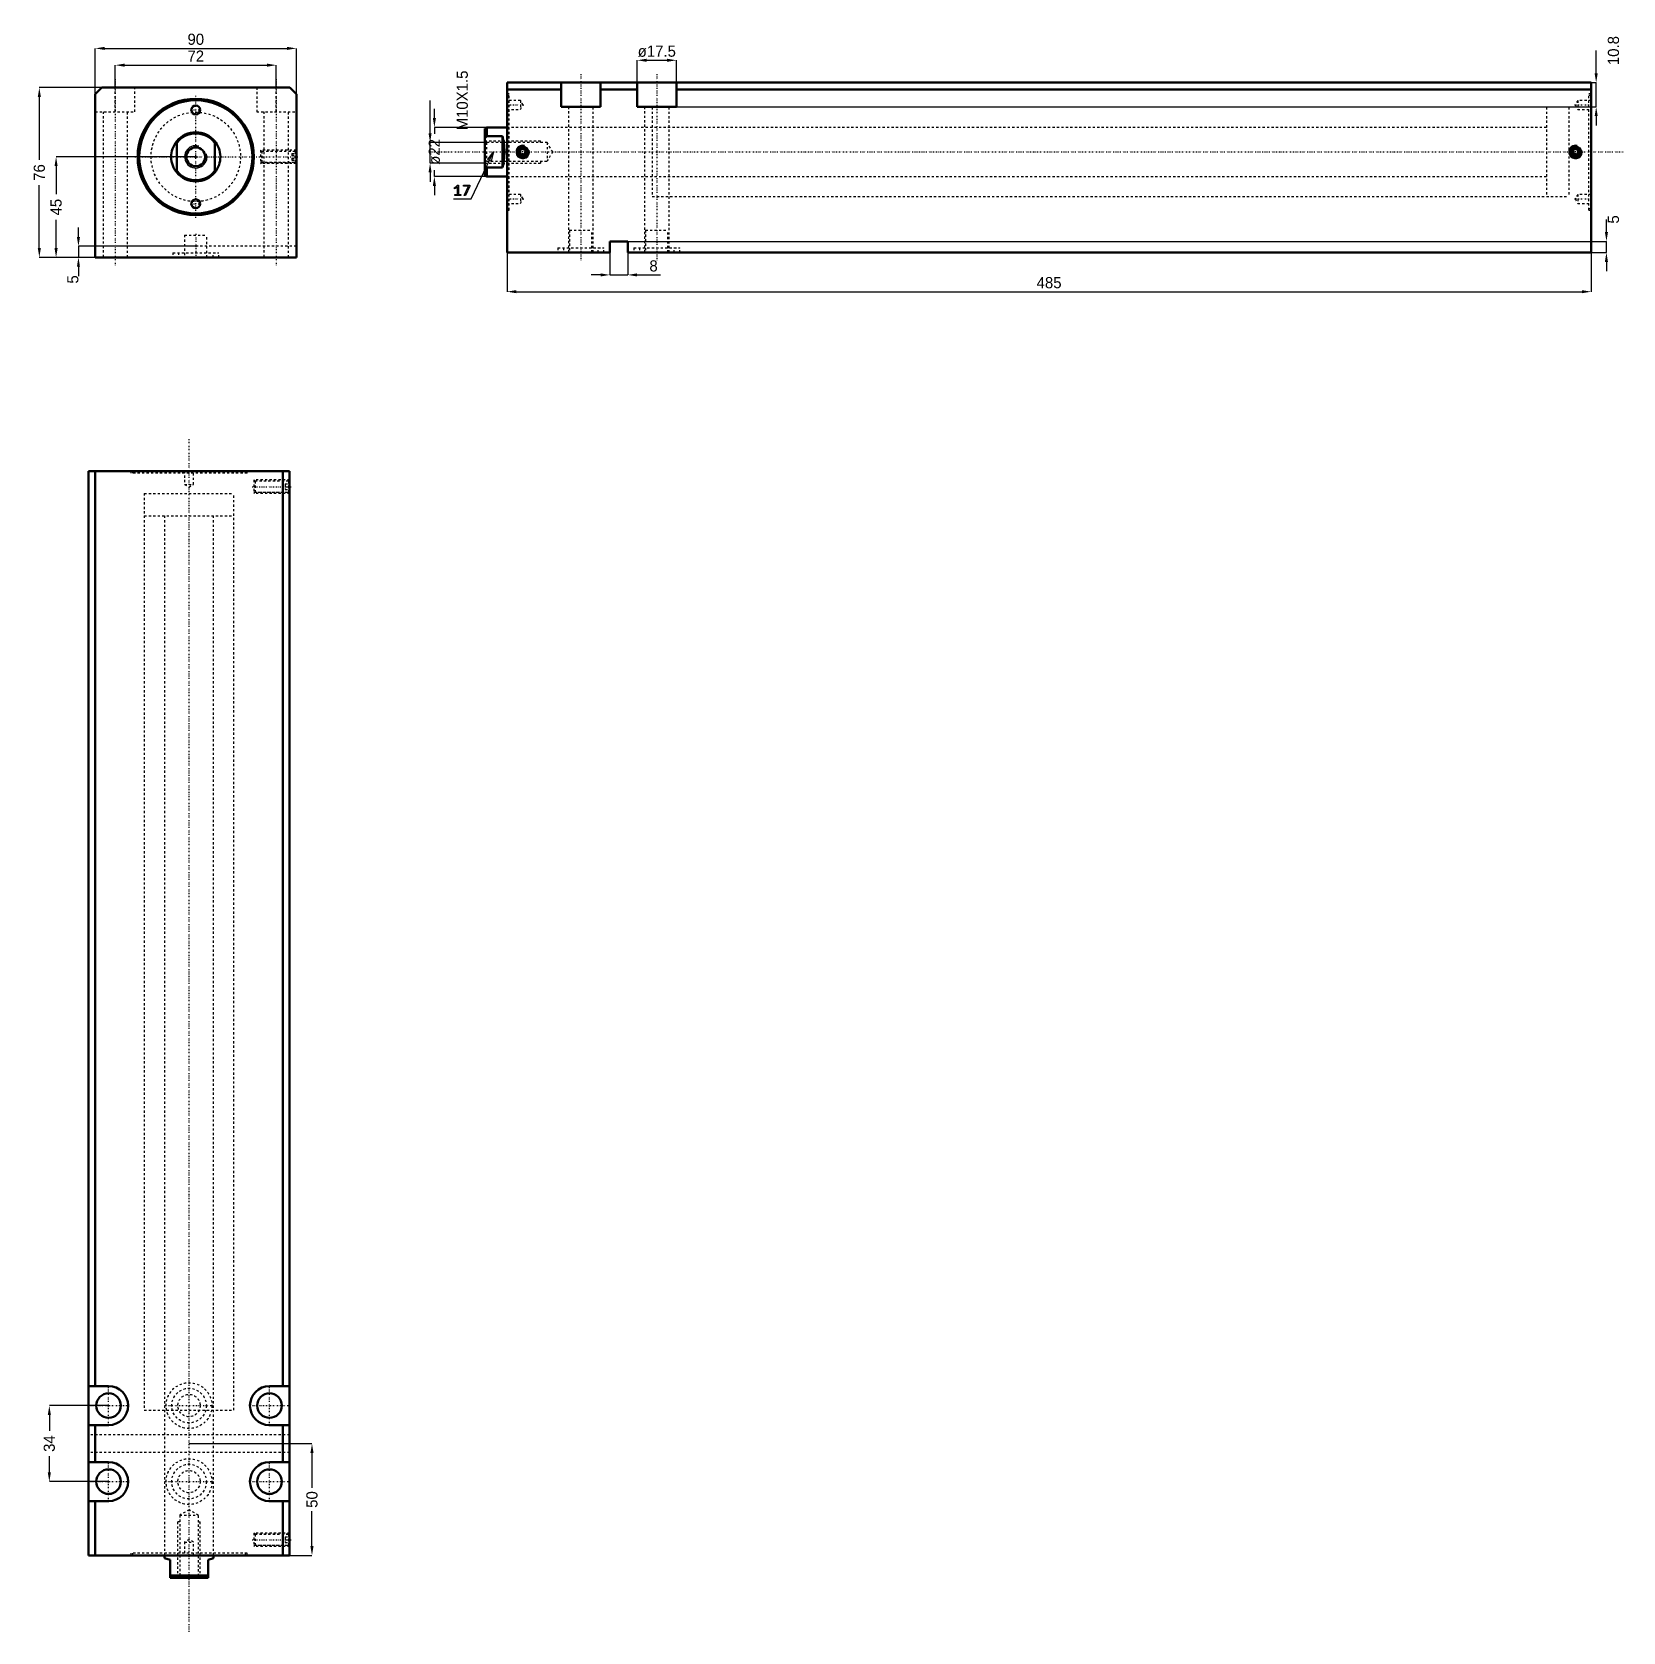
# Model space of a CAD drawing. Header units: millimetres. Extents: x -73 to 638, y -660 to 56.
import ezdxf

# ---------------------------------------------------------------- set-up
doc = ezdxf.new("R2010")
doc.units = ezdxf.units.MM
doc.linetypes.add('Center', pattern=[1.5, 0.45, -0.5, 0.05, -0.5])
doc.linetypes.add('Dashed', pattern=[2, 1, -1])
for name, color, linetype, lineweight in [('2d ConnectionPoints', 7, 'Continuous', 50), ('AM_0', 7, 'Continuous', 50), ('AM_5', 3, 'Continuous', 25), ('AM_7', 7, 'Center', 25), ('AM_9', 6, 'Dashed', 25)]:
    doc.layers.add(name, color=color, linetype=linetype, lineweight=lineweight)
doc.dimstyles.new('ISO-25', dxfattribs={"dimtxt": 2.5, "dimasz": 2.5, "dimexe": 1.25, "dimexo": 0.625, "dimtad": 1, "dimtxsty": 'Standard', "dimcen": 2.5, "dimadec": 0, "dimazin": 0, "dimtfac": 1, "dimtmove": 0, "dimatfit": 3, "dimfxl": 0, "dimarcsym": 0})

# ---------------------------------------------------------------- blocks, each defined once
blk = doc.blocks.new('1_JECX_MF_INLA_40_400_0_rod__0_in_JECX_MF_160_INLA_40_400_0__0')
at = {"layer": 'AM_0'}
for p, q in [((-8.5, -6.98), (-8.5, 6.98)), ((8.5, 6.98), (8.5, -6.98))]:
    blk.add_line(p, q, dxfattribs=at)
for points in [[(-8.5, 6.98), (-9.08, 6.21), (-9.58, 5.4), (-10.02, 4.54), (-10.38, 3.65), (-10.65, 2.74), (-10.85, 1.8), (-10.97, 0.84), (-11, -0.12), (-10.95, -1.07), (-10.81, -2.02), (-10.59, -2.96), (-10.3, -3.87), (-9.92, -4.75), (-9.47, -5.6), (-8.94, -6.4), (-8.5, -6.98)], [(8.5, -6.98), (9.08, -6.21), (9.58, -5.4), (10.02, -4.54), (10.38, -3.65), (10.65, -2.74), (10.85, -1.8), (10.97, -0.84), (11, 0.12), (10.95, 1.07), (10.81, 2.02), (10.59, 2.96), (10.3, 3.87), (9.92, 4.75), (9.47, 5.6), (8.94, 6.4), (8.5, 6.98)]]:
    blk.add_lwpolyline(points, dxfattribs=at)
blk.add_circle((0, 0), 4.19, dxfattribs=at)
for radius, start, end in [(11, 39.40057, 140.59943), (10.5, 35.95057, 144.04943), (10.5, 215.95057, 324.04943), (11, 219.40057, 320.59943)]:
    blk.add_arc((0, 0), radius, start, end, dxfattribs=at)
at = {"layer": 'AM_5'}
blk.add_arc((0, 0), 5, 75, 15, dxfattribs=at)
blk = doc.blocks.new('2_JECX_MF_EXLA_40_400_0_body__0_in_JECX_MF_160_INLA_40_400_0__0')
at = {"layer": 'AM_0'}
for p, q in [((-42, 31), (-45, 28)), ((42, 31), (-42, 31)), ((45, 28), (42, 31)), ((-45, 28), (-45, -45)), ((45, -45), (45, 28)), ((-45, -45), (45, -45))]:
    blk.add_line(p, q, dxfattribs=at)
for centre, radius in [((0, 0), 26), ((0, 0), 25.3), ((0, 21), 2), ((0, -21), 2)]:
    blk.add_circle(centre, radius, dxfattribs=at)
at = {"layer": 'AM_5', "linetype": 'Dashed'}
for p, q in [((45, 3), (29, 3)), ((45, -3), (29, -3))]:
    blk.add_line(p, q, dxfattribs=at)
at = {"layer": 'AM_7'}
for p, q in [((-36, 34.8), (-36, -48.8)), ((36, 34.8), (36, -48.8)), ((0, -27.3), (0, 27.3)), ((-2.1, 21), (2.1, 21)), ((-27.3, 0), (27.3, 0)), ((28.2, 0), (45.8, 0)), ((-2.1, -21), (2.1, -21)), ((0, -34.5), (0, -45.5))]:
    blk.add_line(p, q, dxfattribs=at)
at = {"layer": 'AM_9'}
for p, q in [((-36, 20.2), (-36, 31)), ((-27.25, 20.2), (-27.25, 31)), ((27.25, 31), (27.25, 20.2)), ((36, 20.2), (36, 31)), ((-45, 20.2), (-27.25, 20.2)), ((-41.5, 20.2), (-41.5, -45)), ((-30.5, -45), (-30.5, 20.2)), ((27.25, 20.2), (45, 20.2)), ((30.5, 20.2), (30.5, -45)), ((41.5, -45), (41.5, 20.2)), ((29.54, 2.46), (29, 3)), ((29, 3), (29, -3)), ((44.5, 2.4), (29, 2.4)), ((44.46, 2.46), (29.54, 2.46)), ((29.54, 2.46), (29.54, -2.46)), ((43, 1.44), (45, 1.44)), ((43, 1.44), (43, -1.44)), ((43, 0.72), (45, 0.72)), ((45, 3), (44.46, 2.46)), ((44.46, 2.46), (44.46, -2.46)), ((45, 1.9), (44.5, 2.4)), ((44.5, 2.4), (44.5, -2.4)), ((29, -2.4), (44.5, -2.4)), ((29, -3), (29.54, -2.46)), ((29.54, -2.46), (44.46, -2.46)), ((43, -0.72), (45, -0.72)), ((43, -1.44), (45, -1.44)), ((44.46, -2.46), (45, -3)), ((44.5, -2.4), (45, -1.9)), ((-5, -35), (5, -35)), ((-5, -35), (-5, -45)), ((5, -45), (5, -35)), ((45, -40), (-45, -40)), ((-10.25, -42.9), (10.25, -42.9)), ((-10.25, -42.9), (-10.25, -45)), ((-7.75, -42.9), (-7.75, -45)), ((7.75, -45), (7.75, -42.9)), ((10.25, -45), (10.25, -42.9))]:
    blk.add_line(p, q, dxfattribs=at)
blk.add_circle((0, 0), 20, dxfattribs=at)
blk = doc.blocks.new('*D3')
at = {"layer": 'AM_5', "color": 0, "lineweight": -2}
for p, q in [((-45, 28), (-45, 48.5)), ((-40.83, 48.5), (40.83, 48.5)), ((45, 28), (45, 48.5))]:
    blk.add_line(p, q, dxfattribs=at)
at = {"layer": 'AM_5', "color": 0}
for points in [[(-40.83, 49.19), (-40.83, 47.81), (-45, 48.5)], [(40.83, 47.81), (40.83, 49.19), (45, 48.5)]]:
    blk.add_solid(points, dxfattribs=at)
at = {"layer": 'Defpoints', "color": 0}
for p in [(45, 48.5), (-45, 28), (45, 28)]:
    blk.add_point(p, dxfattribs=at)
at = {"layer": 'AM_5', "color": 0, "insert": (0, 52.55), "char_height": 5, "attachment_point": 5}
blk.add_mtext('90', dxfattribs=at)
blk = doc.blocks.new('*D4')
at = {"layer": 'AM_5', "color": 0, "lineweight": -2}
for p, q in [((-36, 31), (-36, 41)), ((-31.83, 41), (31.83, 41)), ((36, 31), (36, 41))]:
    blk.add_line(p, q, dxfattribs=at)
at = {"layer": 'AM_5', "color": 0}
for points in [[(-31.83, 41.69), (-31.83, 40.31), (-36, 41)], [(31.83, 40.31), (31.83, 41.69), (36, 41)]]:
    blk.add_solid(points, dxfattribs=at)
at = {"layer": 'Defpoints', "color": 0}
for p in [(36, 41), (-36, 31), (36, 31)]:
    blk.add_point(p, dxfattribs=at)
at = {"layer": 'AM_5', "color": 0, "insert": (0, 45.05), "char_height": 5, "attachment_point": 5}
blk.add_mtext('72', dxfattribs=at)
blk = doc.blocks.new('*D5')
at = {"layer": 'AM_5', "color": 0, "lineweight": -2}
for p, q in [((-42, 31), (-70, 31)), ((-70, 26.83), (-70, -1.31)), ((-70, -40.83), (-70, -12.69)), ((-45, -45), (-70, -45))]:
    blk.add_line(p, q, dxfattribs=at)
at = {"layer": 'AM_5', "color": 0}
for points in [[(-69.31, 26.83), (-70.69, 26.83), (-70, 31)], [(-70.69, -40.83), (-69.31, -40.83), (-70, -45)]]:
    blk.add_solid(points, dxfattribs=at)
at = {"layer": 'Defpoints', "color": 0}
for p in [(-42, 31), (-70, -45), (-45, -45)]:
    blk.add_point(p, dxfattribs=at)
at = {"layer": 'AM_5', "color": 0, "insert": (-70, -7), "char_height": 5, "attachment_point": 5, "rotation": 90}
blk.add_mtext('76', dxfattribs=at)
blk = doc.blocks.new('*D6')
at = {"layer": 'AM_5', "color": 0, "lineweight": -2}
for p, q in [((0, 0), (-62.5, 0)), ((-62.5, -4.17), (-62.5, -16.75)), ((-62.5, -40.83), (-62.5, -28.25)), ((-45, -45), (-62.5, -45))]:
    blk.add_line(p, q, dxfattribs=at)
at = {"layer": 'AM_5', "color": 0}
for points in [[(-61.81, -4.17), (-63.19, -4.17), (-62.5, 0)], [(-63.19, -40.83), (-61.81, -40.83), (-62.5, -45)]]:
    blk.add_solid(points, dxfattribs=at)
at = {"layer": 'Defpoints', "color": 0}
for p in [(0, 0), (-62.5, -45), (-45, -45)]:
    blk.add_point(p, dxfattribs=at)
at = {"layer": 'AM_5', "color": 0, "insert": (-62.5, -22.5), "char_height": 5, "attachment_point": 5, "rotation": 90}
blk.add_mtext('45', dxfattribs=at)
blk = doc.blocks.new('*D7')
at = {"layer": 'AM_5', "color": 0, "lineweight": -2}
for p, q in [((-52.5, -35.83), (-52.5, -31.67)), ((0, -40), (-52.5, -40)), ((-52.5, -40), (-52.5, -45)), ((-45, -45), (-52.5, -45)), ((-52.5, -49.17), (-52.5, -53.33))]:
    blk.add_line(p, q, dxfattribs=at)
at = {"layer": 'AM_5', "color": 0}
for points in [[(-53.19, -35.83), (-51.81, -35.83), (-52.5, -40)], [(-51.81, -49.17), (-53.19, -49.17), (-52.5, -45)]]:
    blk.add_solid(points, dxfattribs=at)
at = {"layer": 'Defpoints', "color": 0}
for p in [(0, -40), (-52.5, -45), (-45, -45)]:
    blk.add_point(p, dxfattribs=at)
at = {"layer": 'AM_5', "color": 0, "insert": (-55, -54.83), "char_height": 5, "attachment_point": 5, "rotation": 90}
blk.add_mtext('5', dxfattribs=at)
blk = doc.blocks.new('1_JECX_MF_INLA_40_400_0_rod__0_in_JECX_MF_160_INLA_40_400_0__4')
at = {"layer": 'AM_0'}
for p, q in [((-11, 0), (-11, -1.19)), ((11, -1.19), (11, 0)), ((-8.5, -2), (-11, -1.19)), ((-8.5, -10), (-8.5, -2)), ((11, -1.19), (8.5, -2)), ((8.5, -2), (8.5, -10)), ((-8.5, -9), (8.5, -9)), ((-8.5, -10), (8.5, -10))]:
    blk.add_line(p, q, dxfattribs=at)
at = {"layer": 'AM_5', "linetype": 'Dashed'}
for p, q in [((-5, -10), (-5, 15)), ((-4.19, 15), (-5, 15)), ((4.19, 15), (5, 15)), ((5, -10), (5, 15))]:
    blk.add_line(p, q, dxfattribs=at)
at = {"layer": 'AM_7'}
blk.add_line((0, -34.25), (0, 499.25), dxfattribs=at)
at = {"layer": 'AM_9'}
for p, q in [((-20, 475), (20, 475)), ((-20, 475), (-20, 465)), ((20, 465), (20, 475)), ((-20, 465), (20, 465)), ((-11, 465), (-11, 0)), ((11, 0), (11, 465)), ((0, 20.42), (-4.19, 18)), ((-4.19, 18), (4.19, 18)), ((-4.19, 18), (-4.19, -9.19)), ((4.19, 18), (0, 20.42)), ((4.19, -9.19), (4.19, 18)), ((-4.19, -9.19), (-5, -10)), ((-4.19, -9.19), (4.19, -9.19)), ((5, -10), (4.19, -9.19))]:
    blk.add_line(p, q, dxfattribs=at)
blk = doc.blocks.new('2_JECX_MF_EXLA_40_400_0_body__0_in_JECX_MF_160_INLA_40_400_0__4')
at = {"layer": 'AM_0'}
for p, q in [((45, 485), (-45, 485)), ((-45, 485), (-45, 0)), ((-42, 485), (-42, 75.75)), ((42, 485), (42, 75.75)), ((45, 485), (45, 0)), ((-36, 75.75), (-45, 75.75)), ((45, 75.75), (36, 75.75)), ((-45, 58.25), (-36, 58.25)), ((-42, 58.25), (-42, 41.75)), ((36, 58.25), (45, 58.25)), ((42, 58.25), (42, 41.75)), ((-36, 41.75), (-45, 41.75)), ((45, 41.75), (36, 41.75)), ((-45, 24.25), (-36, 24.25)), ((-42, 24.25), (-42, 0)), ((36, 24.25), (45, 24.25)), ((42, 24.25), (42, 0)), ((45, 0), (-45, 0))]:
    blk.add_line(p, q, dxfattribs=at)
for centre in [(-36, 67), (36, 67), (-36, 33), (36, 33)]:
    blk.add_circle(centre, 5.5, dxfattribs=at)
for centre, start, end in [((-36, 67), 270, 90), ((36, 67), 90, 270), ((-36, 33), 270, 90), ((36, 33), 90, 270)]:
    blk.add_arc(centre, 8.75, start, end, dxfattribs=at)
at = {"layer": 'AM_5', "linetype": 'Dashed'}
for p, q in [((45, 481), (29, 481)), ((45, 475), (29, 475)), ((45, 10), (29, 10)), ((45, 4), (29, 4))]:
    blk.add_line(p, q, dxfattribs=at)
at = {"layer": 'AM_7'}
for p, q in [((28.2, 478), (45.8, 478)), ((-36, 57.8125), (-36, 76.1875)), ((36, 57.8125), (36, 76.1875)), ((-45.1875, 67), (-26.8125, 67)), ((-10.7625, 67), (10.7625, 67)), ((26.8125, 67), (45.1875, 67)), ((-36, 23.8125), (-36, 42.1875)), ((36, 23.8125), (36, 42.1875)), ((-45.1875, 33), (-26.8125, 33)), ((-10.7625, 33), (10.7625, 33)), ((26.8125, 33), (45.1875, 33)), ((28.2, 7), (45.8, 7))]:
    blk.add_line(p, q, dxfattribs=at)
at = {"layer": 'AM_9'}
for p, q in [((-26, 485), (-26, 484)), ((26, 484), (-26, 484)), ((-25.3, 485), (-25.3, 484)), ((-2, 485), (-2, 479)), ((2, 479), (2, 485)), ((25.3, 484), (25.3, 485)), ((26, 484), (26, 485)), ((29, 481), (29, 475)), ((29.5415, 480.4585), (29, 481)), ((44.5, 480.4), (29, 480.4)), ((44.4585, 480.4585), (29.5415, 480.4585)), ((29.5415, 480.4585), (29.5415, 475.5415)), ((45, 481), (44.4585, 480.4585)), ((44.4585, 480.4585), (44.4585, 475.5415)), ((44.5, 480.4), (44.5, 475.6)), ((45, 479.9), (44.5, 480.4)), ((-20, 475), (20, 475)), ((-20, 475), (-20, 65)), ((-2, 479), (0, 477.8453)), ((-2, 479), (2, 479)), ((0, 477.8453), (2, 479)), ((20, 65), (20, 475)), ((29, 475.6), (44.5, 475.6)), ((29, 475), (29.5415, 475.5415)), ((29.5415, 475.5415), (44.4585, 475.5415)), ((43, 479.25), (45, 479.25)), ((43, 479.25), (43, 476.75)), ((43, 478), (45, 478)), ((43, 476.75), (45, 476.75)), ((44.4585, 475.5415), (45, 475)), ((44.5, 475.6), (45, 476.1)), ((-20, 65), (20, 65)), ((-11, 65), (-11, 0)), ((11, 0), (11, 65)), ((45, 54), (-45, 54)), ((45, 46), (-45, 46)), ((29, 10), (29, 4)), ((29.5415, 9.4585), (29, 10)), ((44.5, 9.4), (29, 9.4)), ((44.4585, 9.4585), (29.5415, 9.4585)), ((29.5415, 9.4585), (29.5415, 4.5415)), ((43, 8.25), (45, 8.25)), ((43, 8.25), (43, 5.75)), ((45, 10), (44.4585, 9.4585)), ((44.4585, 9.4585), (44.4585, 4.5415)), ((45, 8.9), (44.5, 9.4)), ((44.5, 9.4), (44.5, 4.6)), ((26, 1), (-26, 1)), ((-26, 1), (-26, 0)), ((-25.3, 1), (-25.3, 0)), ((0, 7.1547), (-2, 6)), ((-2, 6), (2, 6)), ((-2, 6), (-2, 0)), ((2, 6), (0, 7.1547)), ((2, 0), (2, 6)), ((25.3, 0), (25.3, 1)), ((26, 0), (26, 1)), ((29, 4.6), (44.5, 4.6)), ((29, 4), (29.5415, 4.5415)), ((29.5415, 4.5415), (44.4585, 4.5415)), ((43, 7), (45, 7)), ((43, 5.75), (45, 5.75)), ((44.4585, 4.5415), (45, 4)), ((44.5, 4.6), (45, 5.1))]:
    blk.add_line(p, q, dxfattribs=at)
for centre, radius in [((0, 67), 10.25), ((0, 67), 7.75), ((0, 67), 5), ((0, 33), 10.25), ((0, 33), 7.75), ((0, 33), 5)]:
    blk.add_circle(centre, radius, dxfattribs=at)
blk = doc.blocks.new('*D13')
at = {"layer": 'AM_5', "color": 0, "lineweight": -2}
for p, q in [((-3.02, -575.52), (51.98, -575.52)), ((51.98, -579.69), (51.98, -595.27)), ((51.98, -621.36), (51.98, -605.77)), ((41.98, -625.52), (51.98, -625.52))]:
    blk.add_line(p, q, dxfattribs=at)
at = {"layer": 'AM_5', "color": 0}
for points in [[(51.28, -579.69), (52.67, -579.69), (51.98, -575.52)], [(51.28, -621.36), (52.67, -621.36), (51.98, -625.52)]]:
    blk.add_solid(points, dxfattribs=at)
at = {"layer": 'Defpoints', "color": 0}
for p in [(-3.02, -575.52), (51.98, -575.52), (41.98, -625.52)]:
    blk.add_point(p, dxfattribs=at)
at = {"layer": 'AM_5', "color": 0, "insert": (51.98, -600.52), "char_height": 5, "attachment_point": 5, "rotation": 90}
blk.add_mtext('50', dxfattribs=at)
blk = doc.blocks.new('*D14')
at = {"layer": 'AM_5', "color": 0, "lineweight": -2}
for p, q in [((-39.02, -558.52), (-65.52, -558.52)), ((-65.52, -562.69), (-65.52, -569.86)), ((-65.52, -588.36), (-65.52, -581.19)), ((-39.02, -592.52), (-65.52, -592.52))]:
    blk.add_line(p, q, dxfattribs=at)
at = {"layer": 'AM_5', "color": 0}
for points in [[(-66.22, -562.69), (-64.83, -562.69), (-65.52, -558.52)], [(-66.22, -588.36), (-64.83, -588.36), (-65.52, -592.52)]]:
    blk.add_solid(points, dxfattribs=at)
at = {"layer": 'Defpoints', "color": 0}
for p in [(-65.52, -558.52), (-39.02, -558.52), (-39.02, -592.52)]:
    blk.add_point(p, dxfattribs=at)
at = {"layer": 'AM_5', "color": 0, "insert": (-65.52, -575.52), "char_height": 5, "attachment_point": 5, "rotation": 90}
blk.add_mtext('34', dxfattribs=at)
blk = doc.blocks.new('1_JECX_MF_INLA_40_400_0_rod__0_in_JECX_MF_160_INLA_40_400_0__2')
at = {"layer": 'AM_0'}
for p, q in [((-9, 11), (-10, 10.5)), ((-10, 10.5), (-10, -10.5)), ((0, 11), (-9, 11)), ((-9, 11), (-9, 6.98)), ((-9, 6.98), (-10, 6.16)), ((-2, 6.98), (-9, 6.98)), ((-2, 6.98), (-2, -6.98)), ((-10, -6.16), (-9, -6.98)), ((-9, -6.98), (-2, -6.98)), ((-9, -6.98), (-9, -11)), ((-10, -10.5), (-9, -11)), ((-9, -11), (0, -11))]:
    blk.add_line(p, q, dxfattribs=at)
blk.add_lwpolyline([(-2, -6.98), (-1.81, -6.21), (-1.65, -5.4), (-1.51, -4.54), (-1.39, -3.65), (-1.3, -2.74), (-1.24, -1.8), (-1.2, -0.84), (-1.19, 0.12), (-1.2, 1.07), (-1.25, 2.02), (-1.32, 2.96), (-1.42, 3.87), (-1.54, 4.75), (-1.69, 5.6), (-1.86, 6.4), (-2, 6.98)], dxfattribs=at)
at = {"layer": 'AM_5', "linetype": 'Dashed'}
for p, q in [((-10, 5), (15, 5)), ((15, 4.19), (15, 5)), ((-10, -5), (15, -5)), ((15, -4.19), (15, -5))]:
    blk.add_line(p, q, dxfattribs=at)
at = {"layer": 'AM_7'}
blk.add_line((-34.25, 0), (499.25, 0), dxfattribs=at)
at = {"layer": 'AM_9'}
for p, q in [((475, 20), (465, 20)), ((465, 20), (465, -20)), ((475, 20), (475, -20)), ((465, 11), (0, 11)), ((-9.19, 4.19), (-10, 5)), ((18, 4.19), (-9.19, 4.19)), ((-9.19, 4.19), (-9.19, -4.19)), ((20.42, 0), (18, 4.19)), ((18, 4.19), (18, -4.19)), ((18, -4.19), (20.42, 0)), ((-10, -5), (-9.19, -4.19)), ((-9.19, -4.19), (18, -4.19)), ((0, -11), (465, -11)), ((465, -20), (475, -20))]:
    blk.add_line(p, q, dxfattribs=at)
blk = doc.blocks.new('2_JECX_MF_EXLA_40_400_0_body__0_in_JECX_MF_160_INLA_40_400_0__2')
at = {"layer": 'AM_0'}
for p, q in [((0, -45), (0, 31)), ((485, 31), (0, 31)), ((24.25, 20.2), (24.25, 31)), ((41.75, 20.2), (41.75, 31)), ((58.25, 20.2), (58.25, 31)), ((75.75, 20.2), (75.75, 31)), ((485, -45), (485, 31)), ((24.25, 28), (0, 28)), ((58.25, 28), (41.75, 28)), ((485, 28), (75.75, 28)), ((24.25, 20.2), (41.75, 20.2)), ((58.25, 20.2), (75.75, 20.2)), ((7, 1.44), (5.75, 0.72)), ((5.75, 0.72), (5.75, -0.72)), ((8.25, 0.72), (7, 1.44)), ((8.25, -0.72), (8.25, 0.72)), ((478, 1.44), (476.75, 0.72)), ((476.75, 0.72), (476.75, -0.72)), ((479.25, 0.72), (478, 1.44)), ((479.25, -0.72), (479.25, 0.72)), ((5.75, -0.72), (7, -1.44)), ((7, -1.44), (8.25, -0.72)), ((476.75, -0.72), (478, -1.44)), ((478, -1.44), (479.25, -0.72)), ((54, -40), (46, -40)), ((46, -40), (46, -45)), ((54, -45), (54, -40)), ((46, -45), (0, -45)), ((485, -45), (54, -45))]:
    blk.add_line(p, q, dxfattribs=at)
for centre, radius in [((7, 0), 2.46), ((7, 0), 2.4), ((7, 0), 1.9), ((478, 0), 2.46), ((478, 0), 2.4), ((478, 0), 1.9)]:
    blk.add_circle(centre, radius, dxfattribs=at)
at = {"layer": 'AM_5'}
for centre in [(7, 0), (478, 0)]:
    blk.add_arc(centre, 3, 75, 15, dxfattribs=at)
at = {"layer": 'AM_7'}
for p, q in [((33, 34.8), (33, -48.8)), ((67, 34.8), (67, -48.8)), ((-0.36, 21), (7.51, 21)), ((477.49, 21), (485.36, 21)), ((7, -3.15), (7, 3.15)), ((478, -3.15), (478, 3.15)), ((-0.36, -21), (7.51, -21)), ((477.49, -21), (485.36, -21))]:
    blk.add_line(p, q, dxfattribs=at)
at = {"layer": 'AM_9'}
for p, q in [((1, 26), (0, 26)), ((1, 25.3), (0, 25.3)), ((6, 23), (0, 23)), ((1, -26), (1, 26)), ((7.15, 21), (6, 23)), ((6, 23), (6, 19)), ((479, 23), (477.85, 21)), ((485, 23), (479, 23)), ((479, 23), (479, 19)), ((484, -26), (484, 26)), ((485, 26), (484, 26)), ((485, 25.3), (484, 25.3)), ((0, 19), (6, 19)), ((6, 19), (7.15, 21)), ((27.5, 20.2), (27.5, -45)), ((38.5, -45), (38.5, 20.2)), ((61.5, 20.2), (61.5, -45)), ((475, 20), (65, 20)), ((65, 20), (65, -20)), ((72.5, -45), (72.5, 20.2)), ((475, 20), (475, -20)), ((477.85, 21), (479, 19)), ((479, 19), (485, 19)), ((65, 11), (0, 11)), ((0, -11), (65, -11)), ((6, -19), (0, -19)), ((7.15, -21), (6, -19)), ((6, -19), (6, -23)), ((6, -23), (7.15, -21)), ((65, -20), (475, -20)), ((479, -19), (477.85, -21)), ((477.85, -21), (479, -23)), ((485, -19), (479, -19)), ((479, -19), (479, -23)), ((0, -23), (6, -23)), ((0, -25.3), (1, -25.3)), ((0, -26), (1, -26)), ((479, -23), (485, -23)), ((484, -25.3), (485, -25.3)), ((484, -26), (485, -26)), ((28, -35), (38, -35)), ((28, -35), (28, -45)), ((38, -45), (38, -35)), ((62, -35), (72, -35)), ((62, -35), (62, -45)), ((72, -45), (72, -35)), ((22.75, -42.9), (43.25, -42.9)), ((22.75, -42.9), (22.75, -45)), ((25.25, -42.9), (25.25, -45)), ((40.75, -45), (40.75, -42.9)), ((43.25, -45), (43.25, -42.9)), ((56.75, -42.9), (77.25, -42.9)), ((56.75, -42.9), (56.75, -45)), ((59.25, -42.9), (59.25, -45)), ((74.75, -45), (74.75, -42.9)), ((77.25, -45), (77.25, -42.9))]:
    blk.add_line(p, q, dxfattribs=at)
blk = doc.blocks.new('*D25')
at = {"layer": 'AM_5', "color": 0, "lineweight": -2}
for p, q in [((197.48, 33.19), (197.48, 43.19)), ((201.65, 43.19), (210.82, 43.19)), ((214.98, 33.19), (214.98, 43.19))]:
    blk.add_line(p, q, dxfattribs=at)
at = {"layer": 'AM_5', "color": 0}
for points in [[(201.65, 43.88), (201.65, 42.5), (197.48, 43.19)], [(210.82, 43.88), (210.82, 42.5), (214.98, 43.19)]]:
    blk.add_solid(points, dxfattribs=at)
at = {"layer": 'Defpoints', "color": 0}
for p in [(214.98, 43.19), (197.48, 33.19), (214.98, 33.19)]:
    blk.add_point(p, dxfattribs=at)
at = {"layer": 'AM_5', "color": 0, "insert": (206.23, 47.19), "char_height": 5, "attachment_point": 5}
blk.add_mtext('ø17.5', dxfattribs=at)
blk = doc.blocks.new('*D26')
at = {"layer": 'AM_5', "color": 0, "lineweight": -2}
for p, q in [((626.48, 37.36), (626.48, 47.52)), ((214.98, 33.19), (626.48, 33.19)), ((626.48, 22.39), (626.48, 33.19)), ((214.98, 22.39), (626.48, 22.39)), ((626.48, 18.22), (626.48, 14.06))]:
    blk.add_line(p, q, dxfattribs=at)
at = {"layer": 'AM_5', "color": 0}
for points in [[(625.79, 37.36), (627.18, 37.36), (626.48, 33.19)], [(625.79, 18.22), (627.18, 18.22), (626.48, 22.39)]]:
    blk.add_solid(points, dxfattribs=at)
at = {"layer": 'Defpoints', "color": 0}
for p in [(214.98, 33.19), (626.48, 33.19), (214.98, 22.39)]:
    blk.add_point(p, dxfattribs=at)
at = {"layer": 'AM_5', "color": 0, "insert": (634.23, 47.52), "char_height": 5, "attachment_point": 5, "rotation": 90}
blk.add_mtext('10.8', dxfattribs=at)
blk = doc.blocks.new('*D27')
at = {"layer": 'AM_5', "color": 0, "lineweight": -2}
for p, q in [((139.23, -42.81), (139.23, -60.31)), ((624.23, -42.81), (624.23, -60.31)), ((143.4, -60.31), (620.07, -60.31))]:
    blk.add_line(p, q, dxfattribs=at)
at = {"layer": 'AM_5', "color": 0}
for points in [[(143.4, -59.62), (143.4, -61), (139.23, -60.31)], [(620.07, -59.62), (620.07, -61), (624.23, -60.31)]]:
    blk.add_solid(points, dxfattribs=at)
at = {"layer": 'Defpoints', "color": 0}
for p in [(139.23, -42.81), (624.23, -42.81), (624.23, -60.31)]:
    blk.add_point(p, dxfattribs=at)
at = {"layer": 'AM_5', "color": 0, "insert": (381.73, -56.31), "char_height": 5, "attachment_point": 5}
blk.add_mtext('485', dxfattribs=at)
blk = doc.blocks.new('*D28')
at = {"layer": 'AM_5', "color": 0, "lineweight": -2}
for p, q in [((106.73, 17.36), (106.73, 21.52)), ((130.23, 13.19), (106.73, 13.19)), ((106.73, 13.19), (106.73, 10.36)), ((106.73, -8.81), (106.73, -5.98)), ((130.23, -8.81), (106.73, -8.81)), ((106.73, -12.98), (106.73, -17.14))]:
    blk.add_line(p, q, dxfattribs=at)
at = {"layer": 'AM_5', "color": 0}
for points in [[(106.04, 17.36), (107.43, 17.36), (106.73, 13.19)], [(106.04, -12.98), (107.43, -12.98), (106.73, -8.81)]]:
    blk.add_solid(points, dxfattribs=at)
at = {"layer": 'Defpoints', "color": 0}
for p in [(106.73, 13.19), (130.23, 13.19), (130.23, -8.81)]:
    blk.add_point(p, dxfattribs=at)
at = {"layer": 'AM_5', "color": 0, "insert": (106.73, 2.19), "char_height": 5, "attachment_point": 5, "rotation": 90}
blk.add_mtext('ø22', dxfattribs=at)
blk = doc.blocks.new('*D29')
at = {"layer": 'AM_5', "color": 0, "lineweight": -2}
for p, q in [((185.23, -37.81), (185.23, -52.81)), ((193.23, -42.81), (193.23, -52.81)), ((181.07, -52.81), (176.9, -52.81)), ((185.23, -52.81), (193.23, -52.81)), ((197.4, -52.81), (207.96, -52.81))]:
    blk.add_line(p, q, dxfattribs=at)
at = {"layer": 'AM_5', "color": 0}
for points in [[(181.07, -52.12), (181.07, -53.5), (185.23, -52.81)], [(197.4, -52.12), (197.4, -53.5), (193.23, -52.81)]]:
    blk.add_solid(points, dxfattribs=at)
at = {"layer": 'Defpoints', "color": 0}
for p in [(185.23, -37.81), (193.23, -42.81), (193.23, -52.81)]:
    blk.add_point(p, dxfattribs=at)
at = {"layer": 'AM_5', "color": 0, "insert": (204.79, -48.81), "char_height": 5, "attachment_point": 5}
blk.add_mtext('8', dxfattribs=at)
blk = doc.blocks.new('*D30')
at = {"layer": 'AM_5', "color": 0, "lineweight": -2}
for p, q in [((631.07, -33.64), (631.07, -27.98)), ((185.23, -37.81), (631.07, -37.81)), ((193.23, -42.81), (631.07, -42.81)), ((631.07, -42.81), (631.07, -37.81)), ((631.07, -46.98), (631.07, -51.14))]:
    blk.add_line(p, q, dxfattribs=at)
at = {"layer": 'AM_5', "color": 0}
for points in [[(630.37, -33.64), (631.76, -33.64), (631.07, -37.81)], [(630.37, -46.98), (631.76, -46.98), (631.07, -42.81)]]:
    blk.add_solid(points, dxfattribs=at)
at = {"layer": 'Defpoints', "color": 0}
for p in [(185.23, -37.81), (193.23, -42.81), (631.07, -42.81)]:
    blk.add_point(p, dxfattribs=at)
at = {"layer": 'AM_5', "color": 0, "insert": (634.23, -27.98), "char_height": 5, "attachment_point": 5, "rotation": 90}
blk.add_mtext('5', dxfattribs=at)
blk = doc.blocks.new('*D31')
at = {"layer": 'AM_5', "color": 0, "lineweight": -2}
for p, q in [((104.82, 10.55), (104.82, 25.21)), ((130.05, 6.38), (104.82, 6.38)), ((104.82, -2.81), (104.82, 6.38)), ((129.23, -2.81), (104.82, -2.81)), ((104.82, -6.98), (104.82, -11.14))]:
    blk.add_line(p, q, dxfattribs=at)
at = {"layer": 'AM_5', "color": 0}
for points in [[(104.12, 10.55), (105.51, 10.55), (104.82, 6.38)], [(104.12, -6.98), (105.51, -6.98), (104.82, -2.81)]]:
    blk.add_solid(points, dxfattribs=at)
at = {"layer": 'Defpoints', "color": 0}
for p in [(130.05, 6.38), (104.82, -2.81), (129.23, -2.81)]:
    blk.add_point(p, dxfattribs=at)
at = {"layer": 'AM_5', "color": 0, "insert": (119.23, 25.21), "char_height": 5, "attachment_point": 5, "rotation": 90}
blk.add_mtext('M10X1.5', dxfattribs=at)

msp = doc.modelspace()

# ---------------------------------------------------------------- linework, layer by layer
at = {"layer": '2d ConnectionPoints'}
for p in [(0, 0), (139.234, 2.191), (-3.024, -625.522)]:
    msp.add_point(p, dxfattribs=at)
at = {"layer": 'AM_5'}
for p, q in [((123.234, -18.809), (133.234, 2.191)), ((115.234, -18.809), (123.234, -18.809))]:
    msp.add_line(p, q, dxfattribs=at)
for points in [[(133.234, 2.191), (132.195, -1.93), (130.69, -1.213), (133.234, 2.191)], [(115.842, -16.893), (117.038, -16.893), (117.038, -13.377), (117.038, -13.377), (116.973, -13.442), (116.864, -13.543), (116.864, -13.543), (116.741, -13.648), (116.651, -13.721), (116.651, -13.721), (116.557, -13.794), (116.415, -13.897), (116.415, -13.897), (116.272, -13.993), (116.176, -14.053), (116.176, -14.053), (116.083, -14.107), (115.953, -14.173), (115.953, -14.173), (115.835, -14.22), (115.764, -14.241), (115.764, -13.747), (115.764, -13.747), (115.852, -13.705), (115.992, -13.625), (115.992, -13.625), (116.14, -13.525), (116.243, -13.447), (116.243, -13.447), (116.346, -13.363), (116.497, -13.234), (116.497, -13.234), (116.642, -13.099), (116.735, -13.006), (116.735, -13.006), (116.824, -12.915), (116.942, -12.787), (116.942, -12.787), (117.044, -12.67), (117.103, -12.597), (117.519, -12.597), (117.519, -16.893), (118.604, -16.893), (118.604, -17.309), (115.842, -17.309), (115.842, -16.893)], [(122.035, -13.052), (119.728, -13.052), (119.728, -12.597), (122.575, -12.597), (122.575, -13.052), (120.638, -17.309), (120.105, -17.309), (122.035, -13.052)]]:
    msp.add_lwpolyline(points, dxfattribs=at)

# ---------------------------------------------------------------- block references
for name, p in [('2_JECX_MF_EXLA_40_400_0_body__0_in_JECX_MF_160_INLA_40_400_0__2', (139.234, 2.191)), ('2_JECX_MF_EXLA_40_400_0_body__0_in_JECX_MF_160_INLA_40_400_0__0', (0, 0)), ('1_JECX_MF_INLA_40_400_0_rod__0_in_JECX_MF_160_INLA_40_400_0__2', (139.234, 2.191)), ('1_JECX_MF_INLA_40_400_0_rod__0_in_JECX_MF_160_INLA_40_400_0__0', (0, 0)), ('1_JECX_MF_INLA_40_400_0_rod__0_in_JECX_MF_160_INLA_40_400_0__4', (-3.024, -625.522)), ('2_JECX_MF_EXLA_40_400_0_body__0_in_JECX_MF_160_INLA_40_400_0__4', (-3.024, -625.522))]:
    msp.add_blockref(name, p)

# ---------------------------------------------------------------- dimensions: what is measured, and where the dimension line sits
for base, p1, p2, text, picture, middle in [((45, 48.5), (-45, 28), (45, 28), '90', '*D3', (0, 48.5)), ((214.984, 43.191), (197.484, 33.191), (214.984, 33.191), 'ø17.5', '*D25', (206.234, 43.191)), ((36, 41), (-36, 31), (36, 31), '72', '*D4', (0, 41)), ((624.234, -60.309), (139.234, -42.809), (624.234, -42.809), '485', '*D27', (381.734, -60.309)), ((193.234, -52.809), (185.234, -37.809), (193.234, -42.809), '8', '*D29', (204.789, -52.809))]:
    dim = msp.add_linear_dim(base=base, p1=p1, p2=p2, text=text, dimstyle='ISO-25', override={"dimtxt": 5, "dimasz": 4.166667, "dimexe": 0, "dimexo": 0, "dimgap": 1.5}, dxfattribs=at)
    dim.commit()
    dim.dimension.update_dxf_attribs({"geometry": picture, "text_midpoint": middle, "dimtype": 160})
for base, p1, p2, text, picture, middle in [((626.484, 33.191), (214.984, 22.391), (214.984, 33.191), '10.8', '*D26', (634.234, 47.524)), ((104.817, -2.809), (130.046, 6.379), (129.234, -2.809), 'M10X1.5', '*D31', (119.234, 25.212)), ((-70, -45), (-42, 31), (-45, -45), '76', '*D5', (-70, -7)), ((106.734, 13.191), (130.234, -8.809), (130.234, 13.191), 'ø22', '*D28', (106.734, 2.191)), ((-62.5, -45), (0, 0), (-45, -45), '45', '*D6', (-62.5, -22.5)), ((631.067, -42.809), (185.234, -37.809), (193.234, -42.809), '5', '*D30', (634.234, -27.976)), ((-52.5, -45), (0, -40), (-45, -45), '5', '*D7', (-55, -54.833)), ((-65.524, -558.522), (-39.024, -592.522), (-39.024, -558.522), '34', '*D14', (-65.524, -575.522)), ((51.976, -575.522), (41.976, -625.522), (-3.024, -575.522), '50', '*D13', (51.976, -600.522))]:
    dim = msp.add_linear_dim(base=base, p1=p1, p2=p2, angle=90, text=text, dimstyle='ISO-25', override={"dimtxt": 5, "dimasz": 4.166667, "dimexe": 0, "dimexo": 0, "dimgap": 1.5}, dxfattribs=at)
    dim.commit()
    dim.dimension.update_dxf_attribs({"geometry": picture, "text_midpoint": middle, "dimtype": 160, "text_rotation": 90})

doc.saveas('drawing.dxf')
